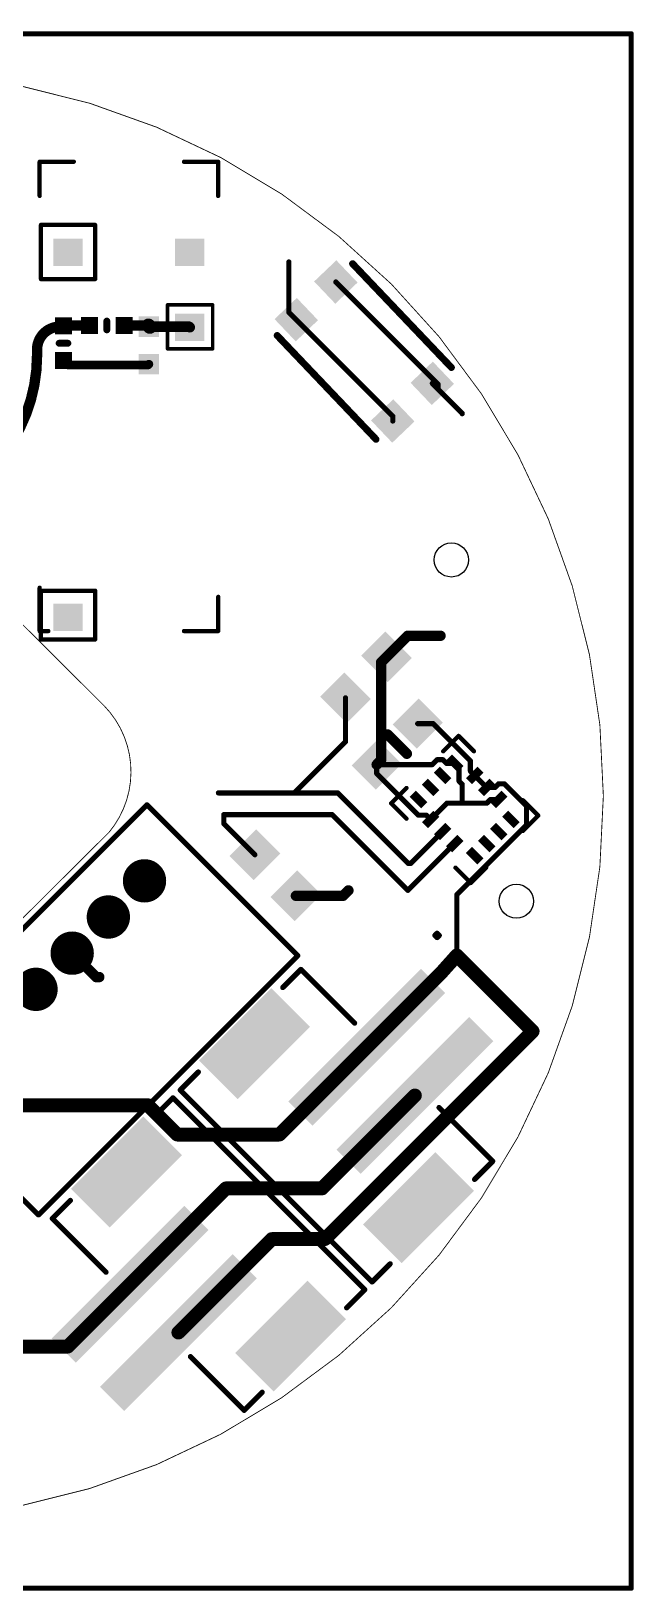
# Model space of a CAD drawing. Extents: x -0.24 to 1.71, y -0.99 to 0.81.
# Drawn here: x 1.015 to 1.711, y -0.989 to 0.81 of the extents above; entities that cross this region are included whole.
import ezdxf

# ---------------------------------------------------------------- set-up
doc = ezdxf.new("R2010")
doc.units = 0
for name, color, linetype in [('1', 12, 'CONTINUOUS'), ('17', 110, 'CONTINUOUS'), ('20', 31, 'CONTINUOUS'), ('21', 253, 'CONTINUOUS')]:
    doc.layers.add(name, color=color, linetype=linetype)

# ---------------------------------------------------------------- blocks, each defined once
blk = doc.blocks.new('RECT')
blk.add_solid([(-0.5, -0.5), (0.5, -0.5), (-0.5, 0.5), (0.5, 0.5)])
blk = doc.blocks.new('ROUNDP')
at = {"const_width": 0.5}
blk.add_lwpolyline([(0, -0.25, 1), (0, 0.25, 1), (0, -0.25)], format="xyb", dxfattribs=at)

msp = doc.modelspace()

# ---------------------------------------------------------------- linework, layer by layer
at = {"layer": '1'}
for points, const_width in [([(1.7075, 0.807), (-0.2395, 0.807)], 0.006), ([(1.7075, -0.98625), (1.7075, 0.807)], 0.006), ([(1.0265, 0.5865), (1.0265, 0.524)], 0.005), ([(1.089, 0.5865), (1.0265, 0.5865)], 0.005), ([(1.089, 0.524), (1.089, 0.5865)], 0.005), ([(1.3125, 0.485785), (1.3125, 0.54375)], 0.006), ([(1.0265, 0.524), (1.089, 0.524)], 0.005), ([(1.366697, 0.520646), (1.484633, 0.40271)], 0.006), ([(1.1725, 0.494366), (1.1725, 0.4435)], 0.004), ([(1.2245, 0.494366), (1.1725, 0.494366)], 0.004), ([(1.2245, 0.4435), (1.2245, 0.494366)], 0.004), ([(1.32108, 0.477206), (1.3125, 0.485785)], 0.006), ([(1.051654, 0.469154), (1.0485, 0.469154)], 0.012), ([(1.0525, 0.47), (1.051654, 0.469154)], 0.012), ([(1.0525, 0.47), (1.053, 0.4705)], 0.012), ([(1.053, 0.4705), (1.0825, 0.4705)], 0.012), ([(1.1225, 0.4705), (1.123, 0.47)], 0.012), ([(1.1225, 0.4705), (1.1505, 0.4705)], 0.012), ([(1.1505, 0.4705), (1.152139, 0.468861)], 0.016), ([(1.1505, 0.469654), (1.1505, 0.4705)], 0.012), ([(1.151, 0.469154), (1.1505, 0.469654)], 0.012), ([(1.151, 0.469154), (1.197469, 0.469154)], 0.012), ([(1.197469, 0.469154), (1.198228, 0.468394)], 0.012), ([(1.32108, 0.477206), (1.432396, 0.365889)], 0.006), ([(1.022, 0.442654), (1.022, 0.436225)], 0.012), ([(1.0575, 0.425), (1.0525, 0.43)], 0.01), ([(1.1725, 0.4435), (1.2245, 0.4435)], 0.004), ([(1.10625, 0.425), (1.0575, 0.425)], 0.01), ([(1.150154, 0.425), (1.10625, 0.425)], 0.01), ([(1.151, 0.425846), (1.150154, 0.425)], 0.01), ([(1.478013, 0.403752), (1.484633, 0.397133)], 0.006), ([(1.484633, 0.40271), (1.484633, 0.397133)], 0.006), ([(1.484633, 0.397133), (1.5125, 0.369266)], 0.006), ([(1.432396, 0.365889), (1.432396, 0.360312)], 0.006), ([(1.5125, 0.369266), (1.5125, 0.36875)], 0.006), ([(1.0265, 0.1645), (1.0265, 0.10825)], 0.005), ([(1.089, 0.1645), (1.0265, 0.1645)], 0.005), ([(1.089, 0.10825), (1.089, 0.1645)], 0.005), ([(1.0265, 0.10825), (1.089, 0.10825)], 0.005), ([(1.425211, 0.0882), (1.449511, 0.1125)], 0.012), ([(1.449511, 0.1125), (1.4875, 0.1125)], 0.012), ([(1.425211, 0.0882), (1.418961, 0.08195)], 0.012), ([(1.418961, 0.08195), (1.418961, -0.031039)], 0.012), ([(1.377885, 0.040874), (1.377885, -0.009615)], 0.006), ([(1.461163, 0.011163), (1.47893, 0.011163)], 0.006), ([(1.47893, 0.011163), (1.521988, -0.031895)], 0.006), ([(1.377885, -0.009615), (1.31875, -0.06875)], 0.006), ([(1.413837, -0.036163), (1.418961, -0.031039)], 0.012), ([(1.413837, -0.046356), (1.413837, -0.036163)], 0.006), ([(1.413837, -0.036163), (1.477823, -0.036163)], 0.006), ([(1.477823, -0.036163), (1.483532, -0.030454)], 0.006), ([(1.483532, -0.030454), (1.490159, -0.030454)], 0.006), ([(1.490159, -0.030454), (1.494332, -0.034626)], 0.006), ([(1.494332, -0.034626), (1.503897, -0.034626)], 0.006), ([(1.503897, -0.034626), (1.508773, -0.039502)], 0.006), ([(1.521988, -0.031895), (1.521988, -0.04367)], 0.006), ([(1.461957, -0.094476), (1.413837, -0.046356)], 0.006), ([(1.508773, -0.039502), (1.508773, -0.054991)], 0.006), ([(1.508773, -0.054991), (1.5125, -0.058719)], 0.006), ([(1.521988, -0.04367), (1.526864, -0.048546)], 0.006), ([(1.526864, -0.048546), (1.540784, -0.062465)], 0.006), ([(1.31875, -0.06875), (1.23125, -0.06875)], 0.006), ([(1.31875, -0.06875), (1.36875, -0.06875)], 0.006), ([(1.36875, -0.06875), (1.45, -0.15)], 0.006), ([(1.5125, -0.058719), (1.5125, -0.080556)], 0.006), ([(1.540784, -0.062465), (1.550349, -0.062465)], 0.006), ([(1.550349, -0.062465), (1.554521, -0.058293)], 0.006), ([(1.554521, -0.058293), (1.561149, -0.058293)], 0.006), ([(1.561149, -0.058293), (1.586714, -0.083858)], 0.006), ([(1.494853, -0.080556), (1.476058, -0.099352)], 0.006), ([(1.5125, -0.080556), (1.494853, -0.080556)], 0.006), ([(1.540965, -0.080556), (1.5125, -0.080556)], 0.006), ([(1.545137, -0.076384), (1.540965, -0.080556)], 0.006), ([(1.554703, -0.076384), (1.545137, -0.076384)], 0.006), ([(1.586714, -0.083858), (1.586714, -0.105797)], 0.006), ([(1.2375, -0.09375), (1.3625, -0.09375)], 0.006), ([(1.2375, -0.104289), (1.2375, -0.09375)], 0.006), ([(1.273326, -0.140115), (1.2375, -0.104289)], 0.006), ([(1.3625, -0.09375), (1.449919, -0.181169)], 0.006), ([(1.471183, -0.094476), (1.461957, -0.094476)], 0.006), ([(1.476058, -0.099352), (1.471183, -0.094476)], 0.006), ([(1.586714, -0.105797), (1.50625, -0.186261)], 0.006), ([(1.449919, -0.181169), (1.503897, -0.12719)], 0.006), ([(1.453249, -0.15), (1.489978, -0.113271)], 0.006), ([(1.45, -0.15), (1.453249, -0.15)], 0.006), ([(1.375058, -0.187442), (1.38125, -0.18125)], 0.012), ([(1.320652, -0.187442), (1.375058, -0.187442)], 0.012), ([(1.50625, -0.186261), (1.50625, -0.25625)], 0.006), ([(1.062528, -0.253633), (1.090145, -0.28125)], 0.012), ([(1.50625, -0.25625), (1.489436, -0.275)], 0.016), ([(1.59375, -0.34375), (1.50625, -0.25625)], 0.016), ([(1.489436, -0.275), (1.402263, -0.362174)], 0.016), ([(1.090145, -0.28125), (1.09375, -0.28125)], 0.012), ([(1.354, -0.5835), (1.59375, -0.34375)], 0.016), ([(1.402263, -0.362174), (1.301528, -0.462908)], 0.016), ([(1.413468, -0.350968), (1.402263, -0.362174)], 0.006), ([(1.350792, -0.525), (1.45794, -0.417852)], 0.016), ([(1.150049, -0.429123), (0.962163, -0.429123)], 0.016), ([(1.183834, -0.462908), (1.150049, -0.429123)], 0.016), ([(1.301528, -0.462908), (1.183834, -0.462908)], 0.016), ([(1.129353, -0.635603), (1.239957, -0.525)], 0.016), ([(1.239957, -0.525), (1.350792, -0.525)], 0.016), ([(1.185031, -0.691281), (1.292812, -0.5835)], 0.016), ([(1.292812, -0.5835), (1.354, -0.5835)], 0.016), ([(1.129353, -0.635603), (1.057446, -0.707511)], 0.016), ([(1.057446, -0.707511), (0.883619, -0.707511)], 0.016), ([(-0.2395, -0.98625), (1.7075, -0.98625)], 0.006)]:
    msp.add_lwpolyline(points, dxfattribs=dict(at, const_width=const_width))
for points, const_width in [([(1.709, 0.807, 1), (1.706, 0.807)], 0.003), ([(1.7075, 0.8055, 1), (1.7075, 0.8085)], 0.003), ([(1.02775, 0.5865, 1), (1.02525, 0.5865)], 0.0025), ([(1.0265, 0.58775, 1), (1.0265, 0.58525)], 0.0025), ([(1.09025, 0.5865, 1), (1.08775, 0.5865)], 0.0025), ([(1.089, 0.58525, 1), (1.089, 0.58775)], 0.0025), ([(1.314, 0.54375, 1), (1.311, 0.54375)], 0.003), ([(1.0265, 0.52525, 1), (1.0265, 0.52275)], 0.0025), ([(1.02525, 0.524, 1), (1.02775, 0.524)], 0.0025), ([(1.08775, 0.524, 1), (1.09025, 0.524)], 0.0025), ([(1.089, 0.52275, 1), (1.089, 0.52525)], 0.0025), ([(1.367758, 0.521707, 1), (1.365636, 0.519586)], 0.003), ([(1.1735, 0.494366, 1), (1.1715, 0.494366)], 0.002), ([(1.1725, 0.495366, 1), (1.1725, 0.493366)], 0.002), ([(1.2255, 0.494366, 1), (1.2235, 0.494366)], 0.002), ([(1.2245, 0.493366, 1), (1.2245, 0.495366)], 0.002), ([(1.313561, 0.486846, 1), (1.311439, 0.484725)], 0.003), ([(1.311, 0.485785, 1), (1.314, 0.485785)], 0.003), ([(1.0485, 0.469154, 0.414214), (1.022, 0.442654)], 0.012), ([(1.0485, 0.472154, 1), (1.0485, 0.466154)], 0.006), ([(1.0485, 0.466154, 1), (1.0485, 0.472154)], 0.006), ([(1.049532, 0.471275, 1), (1.053775, 0.467032)], 0.006), ([(1.050379, 0.472121, 1), (1.054621, 0.467879)], 0.006), ([(1.053, 0.4735, 1), (1.053, 0.4675)], 0.006), ([(1.054621, 0.467879, 1), (1.050379, 0.472121)], 0.006), ([(1.055121, 0.468379, 1), (1.050879, 0.472621)], 0.006), ([(1.051654, 0.466154, 1), (1.051654, 0.472154)], 0.006), ([(1.0825, 0.4675, 1), (1.0825, 0.4735)], 0.006), ([(1.124621, 0.472621, 1), (1.120379, 0.468379)], 0.006), ([(1.1225, 0.4735, 1), (1.1225, 0.4675)], 0.006), ([(1.120879, 0.467879, 1), (1.125121, 0.472121)], 0.006), ([(1.153328, 0.473328, 1), (1.147672, 0.467672)], 0.008), ([(1.1535, 0.4705, 1), (1.1475, 0.4705)], 0.006), ([(1.152621, 0.471775, 1), (1.148379, 0.467532)], 0.006), ([(1.1475, 0.469654, 1), (1.1535, 0.469654)], 0.006), ([(1.151, 0.472154, 1), (1.151, 0.466154)], 0.006), ([(1.149311, 0.466032, 1), (1.154968, 0.471689)], 0.008), ([(1.148879, 0.467032, 1), (1.153121, 0.471275)], 0.006), ([(1.1505, 0.4675, 1), (1.1505, 0.4735)], 0.006), ([(1.19959, 0.471275, 1), (1.195347, 0.467032)], 0.006), ([(1.196107, 0.466272, 1), (1.20035, 0.470515)], 0.006), ([(1.197469, 0.466154, 1), (1.197469, 0.472154)], 0.006), ([(1.32214, 0.478266, 1), (1.320019, 0.476145)], 0.003), ([(1.320019, 0.476145, 1), (1.32214, 0.478266)], 0.003), ([(0.83384, 0.248065, 0.414214), (1.022, 0.436225)], 0.012), ([(1.025, 0.442654, 1), (1.019, 0.442654)], 0.006), ([(1.019, 0.442654, 1), (1.025, 0.442654)], 0.006), ([(1.025, 0.436225, 1), (1.019, 0.436225)], 0.006), ([(1.019, 0.436225, 1), (1.025, 0.436225)], 0.006), ([(1.054268, 0.431768, 1), (1.050732, 0.428232)], 0.005), ([(1.1725, 0.4445, 1), (1.1725, 0.4425)], 0.002), ([(1.1715, 0.4435, 1), (1.1735, 0.4435)], 0.002), ([(1.2235, 0.4435, 1), (1.2255, 0.4435)], 0.002), ([(1.2245, 0.4425, 1), (1.2245, 0.4445)], 0.002), ([(1.0575, 0.4275, 1), (1.0575, 0.4225)], 0.005), ([(1.055732, 0.423232, 1), (1.059268, 0.426768)], 0.005), ([(1.10625, 0.4275, 1), (1.10625, 0.4225)], 0.005), ([(1.10625, 0.4225, 1), (1.10625, 0.4275)], 0.005), ([(1.148386, 0.426768, 1), (1.151921, 0.423232)], 0.005), ([(1.152768, 0.424079, 1), (1.149232, 0.427614)], 0.005), ([(1.150154, 0.4225, 1), (1.150154, 0.4275)], 0.005), ([(1.479074, 0.404813, 1), (1.476953, 0.402692)], 0.003), ([(1.486133, 0.40271, 1), (1.483133, 0.40271)], 0.003), ([(1.485694, 0.398194, 1), (1.483572, 0.396072)], 0.003), ([(1.483133, 0.397133, 1), (1.486133, 0.397133)], 0.003), ([(1.483572, 0.40165, 1), (1.485694, 0.403771)], 0.003), ([(1.483572, 0.396072, 1), (1.485694, 0.398194)], 0.003), ([(1.433896, 0.365889, 1), (1.430896, 0.365889)], 0.003), ([(1.430896, 0.360312, 1), (1.433896, 0.360312)], 0.003), ([(1.431336, 0.364828, 1), (1.433457, 0.36695)], 0.003), ([(1.514, 0.369266, 1), (1.511, 0.369266)], 0.003), ([(1.511, 0.36875, 1), (1.514, 0.36875)], 0.003), ([(1.511439, 0.368205, 1), (1.513561, 0.370326)], 0.003), ([(1.02775, 0.1645, 1), (1.02525, 0.1645)], 0.0025), ([(1.0265, 0.16575, 1), (1.0265, 0.16325)], 0.0025), ([(1.09025, 0.1645, 1), (1.08775, 0.1645)], 0.0025), ([(1.089, 0.16325, 1), (1.089, 0.16575)], 0.0025), ([(1.0265, 0.1095, 1), (1.0265, 0.107)], 0.0025), ([(1.02525, 0.10825, 1), (1.02775, 0.10825)], 0.0025), ([(1.08775, 0.10825, 1), (1.09025, 0.10825)], 0.0025), ([(1.089, 0.107, 1), (1.089, 0.1095)], 0.0025), ([(1.449511, 0.1155, 1), (1.449511, 0.1095)], 0.006), ([(1.451633, 0.110379, 1), (1.44739, 0.114621)], 0.006), ([(1.4875, 0.1095, 1), (1.4875, 0.1155)], 0.006), ([(1.42309, 0.090321, 1), (1.427332, 0.086078)], 0.006), ([(1.427332, 0.086078, 1), (1.42309, 0.090321)], 0.006), ([(1.421961, 0.08195, 1), (1.415961, 0.08195)], 0.006), ([(1.41684, 0.084071, 1), (1.421082, 0.079828)], 0.006), ([(1.379385, 0.040874, 1), (1.376385, 0.040874)], 0.003), ([(1.461163, 0.012663, 1), (1.461163, 0.009663)], 0.003), ([(1.479991, 0.012224, 1), (1.47787, 0.010102)], 0.003), ([(1.47893, 0.009663, 1), (1.47893, 0.012663)], 0.003), ([(1.376385, -0.009615, 1), (1.379385, -0.009615)], 0.003), ([(1.378946, -0.010676, 1), (1.376824, -0.008554)], 0.003), ([(1.411716, -0.034042, 1), (1.415958, -0.038284)], 0.006), ([(1.415337, -0.036163, 1), (1.412337, -0.036163)], 0.003), ([(1.413837, -0.034663, 1), (1.413837, -0.037663)], 0.003), ([(1.415961, -0.031039, 1), (1.421961, -0.031039)], 0.006), ([(1.421082, -0.03316, 1), (1.41684, -0.028918)], 0.006), ([(1.476762, -0.035102, 1), (1.478883, -0.037224)], 0.003), ([(1.477823, -0.037663, 1), (1.477823, -0.034663)], 0.003), ([(1.483532, -0.028954, 1), (1.483532, -0.031954)], 0.003), ([(1.484593, -0.031515, 1), (1.482471, -0.029393)], 0.003), ([(1.49122, -0.029393, 1), (1.489099, -0.031515)], 0.003), ([(1.490159, -0.031954, 1), (1.490159, -0.028954)], 0.003), ([(1.494332, -0.033126, 1), (1.494332, -0.036126)], 0.003), ([(1.493271, -0.035687, 1), (1.495392, -0.033565)], 0.003), ([(1.504958, -0.033565, 1), (1.502836, -0.035687)], 0.003), ([(1.503897, -0.036126, 1), (1.503897, -0.033126)], 0.003), ([(1.523488, -0.031895, 1), (1.520488, -0.031895)], 0.003), ([(1.520928, -0.032956, 1), (1.523049, -0.030835)], 0.003), ([(1.414898, -0.045295, 1), (1.412776, -0.047417)], 0.003), ([(1.412337, -0.046356, 1), (1.415337, -0.046356)], 0.003), ([(1.509833, -0.05393, 1), (1.507712, -0.056052)], 0.003), ([(1.510273, -0.039502, 1), (1.507273, -0.039502)], 0.003), ([(1.507273, -0.054991, 1), (1.510273, -0.054991)], 0.003), ([(1.507712, -0.040562, 1), (1.509833, -0.038441)], 0.003), ([(1.520488, -0.04367, 1), (1.523488, -0.04367)], 0.003), ([(1.523049, -0.042609, 1), (1.520928, -0.04473)], 0.003), ([(1.527925, -0.047485, 1), (1.525804, -0.049606)], 0.003), ([(1.525804, -0.049606, 1), (1.527925, -0.047485)], 0.003), ([(1.23125, -0.06725, 1), (1.23125, -0.07025)], 0.003), ([(1.31875, -0.06725, 1), (1.31875, -0.07025)], 0.003), ([(1.317689, -0.067689, 1), (1.319811, -0.069811)], 0.003), ([(1.31875, -0.07025, 1), (1.31875, -0.06725)], 0.003), ([(1.369811, -0.067689, 1), (1.367689, -0.069811)], 0.003), ([(1.36875, -0.07025, 1), (1.36875, -0.06725)], 0.003), ([(1.514, -0.058719, 1), (1.511, -0.058719)], 0.003), ([(1.511439, -0.059779, 1), (1.513561, -0.057658)], 0.003), ([(1.540784, -0.060965, 1), (1.540784, -0.063965)], 0.003), ([(1.539723, -0.063526, 1), (1.541844, -0.061404)], 0.003), ([(1.549288, -0.061404, 1), (1.55141, -0.063526)], 0.003), ([(1.550349, -0.063965, 1), (1.550349, -0.060965)], 0.003), ([(1.554521, -0.056793, 1), (1.554521, -0.059793)], 0.003), ([(1.555582, -0.059353, 1), (1.553461, -0.057232)], 0.003), ([(1.562209, -0.057232, 1), (1.560088, -0.059353)], 0.003), ([(1.561149, -0.059793, 1), (1.561149, -0.056793)], 0.003), ([(1.494853, -0.079056, 1), (1.494853, -0.082056)], 0.003), ([(1.495914, -0.081617, 1), (1.493793, -0.079496)], 0.003), ([(1.5125, -0.079056, 1), (1.5125, -0.082056)], 0.003), ([(1.511, -0.080556, 1), (1.514, -0.080556)], 0.003), ([(1.5125, -0.082056, 1), (1.5125, -0.079056)], 0.003), ([(1.539905, -0.079496, 1), (1.542026, -0.081617)], 0.003), ([(1.540965, -0.082056, 1), (1.540965, -0.079056)], 0.003), ([(1.545137, -0.074884, 1), (1.545137, -0.077884)], 0.003), ([(1.546198, -0.077445, 1), (1.544077, -0.075324)], 0.003), ([(1.554703, -0.077884, 1), (1.554703, -0.074884)], 0.003), ([(1.588214, -0.083858, 1), (1.585214, -0.083858)], 0.003), ([(1.585653, -0.084919, 1), (1.587774, -0.082797)], 0.003), ([(1.2375, -0.09225, 1), (1.2375, -0.09525)], 0.003), ([(1.239, -0.09375, 1), (1.236, -0.09375)], 0.003), ([(1.238561, -0.103229, 1), (1.236439, -0.10535)], 0.003), ([(1.236, -0.104289, 1), (1.239, -0.104289)], 0.003), ([(1.363561, -0.092689, 1), (1.361439, -0.094811)], 0.003), ([(1.3625, -0.09525, 1), (1.3625, -0.09225)], 0.003), ([(1.461957, -0.092976, 1), (1.461957, -0.095976)], 0.003), ([(1.460896, -0.095537, 1), (1.463018, -0.093415)], 0.003), ([(1.472243, -0.093415, 1), (1.470122, -0.095537)], 0.003), ([(1.471183, -0.095976, 1), (1.471183, -0.092976)], 0.003), ([(1.474998, -0.098291, 1), (1.477119, -0.100412)], 0.003), ([(1.474998, -0.100412, 1), (1.477119, -0.098291)], 0.003), ([(1.585214, -0.105797, 1), (1.588214, -0.105797)], 0.003), ([(1.587774, -0.106858, 1), (1.585653, -0.104737)], 0.003), ([(1.491038, -0.114332, 1), (1.488917, -0.11221)], 0.003), ([(1.504958, -0.128251, 1), (1.502836, -0.12613)], 0.003), ([(1.272265, -0.141176, 1), (1.274387, -0.139055)], 0.003), ([(1.45, -0.1485, 1), (1.45, -0.1515)], 0.003), ([(1.448939, -0.151061, 1), (1.451061, -0.148939)], 0.003), ([(1.452188, -0.148939, 1), (1.454309, -0.151061)], 0.003), ([(1.453249, -0.1515, 1), (1.453249, -0.1485)], 0.003), ([(1.383371, -0.183371, 1), (1.379129, -0.179129)], 0.006), ([(1.448858, -0.180108, 1), (1.450979, -0.182229)], 0.003), ([(1.448858, -0.182229, 1), (1.450979, -0.180108)], 0.003), ([(1.320652, -0.184442, 1), (1.320652, -0.190442)], 0.006), ([(1.372937, -0.18532, 1), (1.37718, -0.189563)], 0.006), ([(1.375058, -0.190442, 1), (1.375058, -0.184442)], 0.006), ([(1.50775, -0.186261, 1), (1.50475, -0.186261)], 0.003), ([(1.505189, -0.185201, 1), (1.507311, -0.187322)], 0.003), ([(1.064649, -0.251512, 1), (1.060406, -0.255755)], 0.006), ([(1.509078, -0.253422, 1), (1.503422, -0.259078)], 0.008), ([(1.509228, -0.25892, 1), (1.503272, -0.25358)], 0.008), ([(1.486458, -0.27233, 1), (1.492414, -0.27767)], 0.008), ([(1.492265, -0.277828, 1), (1.486608, -0.272172)], 0.008), ([(1.50475, -0.25625, 1), (1.50775, -0.25625)], 0.003), ([(1.090145, -0.27825, 1), (1.090145, -0.28425)], 0.006), ([(1.088023, -0.283371, 1), (1.092266, -0.279129)], 0.006), ([(1.09375, -0.28425, 1), (1.09375, -0.27825)], 0.006), ([(1.596578, -0.346578, 1), (1.590922, -0.340922)], 0.008), ([(1.590922, -0.346578, 1), (1.596578, -0.340922)], 0.008), ([(1.399434, -0.359345, 1), (1.405091, -0.365002)], 0.008), ([(1.405091, -0.365002, 1), (1.399434, -0.359345)], 0.008), ([(1.401202, -0.361113, 1), (1.403323, -0.363234)], 0.003), ([(1.414529, -0.352029, 1), (1.412407, -0.349907)], 0.003), ([(1.460769, -0.42068, 1), (1.455112, -0.415023)], 0.008), ([(1.152878, -0.426295, 1), (1.147221, -0.431952)], 0.008), ([(1.150049, -0.433123, 1), (1.150049, -0.425123)], 0.008), ([(1.183834, -0.458908, 1), (1.183834, -0.466908)], 0.008), ([(1.181006, -0.465737, 1), (1.186663, -0.46008)], 0.008), ([(1.298699, -0.46008, 1), (1.304356, -0.465737)], 0.008), ([(1.301528, -0.466908, 1), (1.301528, -0.458908)], 0.008), ([(1.239957, -0.521, 1), (1.239957, -0.529)], 0.008), ([(1.242785, -0.527828, 1), (1.237128, -0.522172)], 0.008), ([(1.347963, -0.522172, 1), (1.35362, -0.527828)], 0.008), ([(1.350792, -0.529, 1), (1.350792, -0.521)], 0.008), ([(1.292812, -0.5795, 1), (1.292812, -0.5875)], 0.008), ([(1.295641, -0.586328, 1), (1.289984, -0.580672)], 0.008), ([(1.354, -0.5875, 1), (1.354, -0.5795)], 0.008), ([(1.351172, -0.580672, 1), (1.356828, -0.586328)], 0.008), ([(1.126525, -0.632775, 1), (1.132182, -0.638432)], 0.008), ([(1.132182, -0.638432, 1), (1.126525, -0.632775)], 0.008), ([(1.054617, -0.704682, 1), (1.060274, -0.710339)], 0.008), ([(1.057446, -0.711511, 1), (1.057446, -0.703511)], 0.008), ([(1.182203, -0.688453, 1), (1.187859, -0.69411)], 0.008), ([(1.706, -0.98625, 1), (1.709, -0.98625)], 0.003), ([(1.7075, -0.98775, 1), (1.7075, -0.98475)], 0.003)]:
    msp.add_lwpolyline(points, format="xyb", dxfattribs=dict(at, const_width=const_width))
at = {"layer": '20'}
for points, const_width in [([(0.840367, -0.907188, 1), (0.840367, 0.762812, 1), (0.840367, -0.907188)], 0.000984), ([(1.105044, -0.114191, 0.384558), (1.099382, 0.031769)], 0.000984), ([(1.099558, 0.031941, 1), (1.099206, 0.031598)], 0.000492), ([(1.099208, 0.031595, 1), (1.099555, 0.031944)], 0.000492), ([(1.105044, -0.114191, 0.001743), (0.880886, -0.338047)], 0.000984), ([(1.104855, -0.114034, 1), (1.105233, -0.114349)], 0.000492), ([(1.105217, -0.114366, 1), (1.104871, -0.114017)], 0.000492)]:
    msp.add_lwpolyline(points, format="xyb", dxfattribs=dict(at, const_width=const_width))
at = {"layer": '20', "const_width": 0.000984}
msp.add_lwpolyline([(0.945554, 0.184976), (1.099382, 0.031769)], dxfattribs=at)
at = {"layer": '20'}
for centre in [(1.5, 0.2), (1.575, -0.19375)]:
    msp.add_circle(centre, 0.019685, dxfattribs=at)
at = {"layer": '21'}
for points, const_width in [([(1.025, 0.659339), (1.025, 0.619969)], 0.005), ([(1.025, 0.659339), (1.06437, 0.659339)], 0.005), ([(1.230906, 0.659339), (1.191535, 0.659339)], 0.005), ([(1.230906, 0.659339), (1.230906, 0.619969)], 0.005), ([(1.386021, 0.541767), (1.500053, 0.422022)], 0.008), ([(1.1025, 0.4755), (1.1025, 0.4655)], 0.008), ([(1.0575, 0.45), (1.0475, 0.45)], 0.008), ([(1.413072, 0.339191), (1.299041, 0.458936)], 0.008), ([(1.025, 0.118), (1.025, 0.168)], 0.005), ([(1.231, 0.118), (1.231, 0.15737)], 0.005), ([(1.035, 0.118), (1.025, 0.118)], 0.005), ([(1.230906, 0.118), (1.191535, 0.118)], 0.005), ([(1.426364, -0.001364), (1.448635, -0.023635)], 0.012), ([(1.50831, -0.003015), (1.490632, -0.020693)], 0.005), ([(1.525987, -0.020693), (1.50831, -0.003015)], 0.005), ([(1.430528, -0.080797), (1.448205, -0.063119)], 0.005), ([(1.148795, -0.082513), (0.849689, -0.38162)], 0.006), ([(1.322743, -0.256462), (1.148795, -0.082513)], 0.006), ([(1.448205, -0.098475), (1.430528, -0.080797)], 0.005), ([(1.600233, -0.094939), (1.582556, -0.077261)], 0.005), ([(1.582556, -0.112617), (1.600233, -0.094939)], 0.005), ([(1.504774, -0.155043), (1.522452, -0.172721)], 0.005), ([(1.522452, -0.172721), (1.540129, -0.155043)], 0.005), ([(1.481047, -0.233139), (1.483561, -0.230625)], 0.006), ([(1.483561, -0.235653), (1.481047, -0.233139)], 0.006), ([(1.483561, -0.230625), (1.486075, -0.233139)], 0.006), ([(1.486075, -0.233139), (1.483561, -0.235653)], 0.006), ([(1.023637, -0.555568), (1.322743, -0.256462)], 0.006), ([(1.305523, -0.293273), (1.326402, -0.272393)], 0.006), ([(1.326402, -0.272393), (1.388343, -0.334335)], 0.006), ([(0.849689, -0.38162), (1.023637, -0.555568)], 0.006), ([(1.187207, -0.411588), (1.208087, -0.390709)], 0.006), ([(1.408526, -0.632907), (1.187207, -0.411588)], 0.006), ([(1.157888, -0.441427), (1.178767, -0.420548)], 0.006), ([(1.178767, -0.420548), (1.400086, -0.641867)], 0.006), ([(1.485779, -0.431771), (1.547721, -0.493712)], 0.006), ([(1.547721, -0.493712), (1.526841, -0.514591)], 0.006), ([(1.039573, -0.559742), (1.060452, -0.538863)], 0.006), ([(1.101514, -0.621684), (1.039573, -0.559742)], 0.006), ([(1.429406, -0.612027), (1.408526, -0.632907)], 0.006), ([(1.400086, -0.641867), (1.379207, -0.662746)], 0.006), ([(1.260892, -0.781061), (1.19895, -0.71912)], 0.006), ([(1.281771, -0.760182), (1.260892, -0.781061)], 0.006)]:
    msp.add_lwpolyline(points, dxfattribs=dict(at, const_width=const_width))
for points, const_width in [([(1.02625, 0.659339, 1), (1.02375, 0.659339)], 0.0025), ([(1.025, 0.660589, 1), (1.025, 0.658089)], 0.0025), ([(1.06437, 0.658089, 1), (1.06437, 0.660589)], 0.0025), ([(1.191535, 0.660589, 1), (1.191535, 0.658089)], 0.0025), ([(1.232156, 0.659339, 1), (1.229656, 0.659339)], 0.0025), ([(1.230906, 0.658089, 1), (1.230906, 0.660589)], 0.0025), ([(1.02375, 0.619969, 1), (1.02625, 0.619969)], 0.0025), ([(1.229656, 0.619969, 1), (1.232156, 0.619969)], 0.0025), ([(1.387469, 0.543146, 1), (1.384573, 0.540387)], 0.004), ([(1.1045, 0.4755, 1), (1.1005, 0.4755)], 0.004), ([(1.0475, 0.452, 1), (1.0475, 0.448)], 0.004), ([(1.0575, 0.448, 1), (1.0575, 0.452)], 0.004), ([(1.1005, 0.4655, 1), (1.1045, 0.4655)], 0.004), ([(1.300489, 0.460316, 1), (1.297592, 0.457557)], 0.004), ([(1.498604, 0.420643, 1), (1.501501, 0.423401)], 0.004), ([(1.411624, 0.337812, 1), (1.41452, 0.340571)], 0.004), ([(1.02625, 0.168, 1), (1.02375, 0.168)], 0.0025), ([(1.23225, 0.15737, 1), (1.22975, 0.15737)], 0.0025), ([(1.025, 0.11925, 1), (1.025, 0.11675)], 0.0025), ([(1.02375, 0.118, 1), (1.02625, 0.118)], 0.0025), ([(1.035, 0.11675, 1), (1.035, 0.11925)], 0.0025), ([(1.191535, 0.11925, 1), (1.191535, 0.11675)], 0.0025), ([(1.22975, 0.118, 1), (1.23225, 0.118)], 0.0025), ([(1.230906, 0.11675, 1), (1.230906, 0.11925)], 0.0025), ([(1.428486, 0.000757, 1), (1.424243, -0.003486)], 0.006), ([(1.509193, -0.002131, 1), (1.507426, -0.003899)], 0.0025), ([(1.509193, -0.003899, 1), (1.507426, -0.002131)], 0.0025), ([(1.446514, -0.025757, 1), (1.450757, -0.021514)], 0.006), ([(1.489748, -0.019809, 1), (1.491516, -0.021577)], 0.0025), ([(1.525103, -0.021577, 1), (1.526871, -0.019809)], 0.0025), ([(1.449089, -0.064003, 1), (1.447322, -0.062235)], 0.0025), ([(1.149855, -0.081453, 1), (1.147734, -0.083574)], 0.003), ([(1.149855, -0.083574, 1), (1.147734, -0.081453)], 0.003), ([(1.431412, -0.079913, 1), (1.429644, -0.081681)], 0.0025), ([(1.429644, -0.079913, 1), (1.431412, -0.081681)], 0.0025), ([(1.58344, -0.076377, 1), (1.581672, -0.078145)], 0.0025), ([(1.447322, -0.099358, 1), (1.449089, -0.097591)], 0.0025), ([(1.601117, -0.095823, 1), (1.59935, -0.094055)], 0.0025), ([(1.59935, -0.095823, 1), (1.601117, -0.094055)], 0.0025), ([(1.581672, -0.111733, 1), (1.58344, -0.113501)], 0.0025), ([(1.505658, -0.154159, 1), (1.50389, -0.155927)], 0.0025), ([(1.541013, -0.155927, 1), (1.539245, -0.154159)], 0.0025), ([(1.521568, -0.171837, 1), (1.523336, -0.173605)], 0.0025), ([(1.521568, -0.173605, 1), (1.523336, -0.171837)], 0.0025), ([(1.482107, -0.232078, 1), (1.479986, -0.2342)], 0.003), ([(1.479986, -0.232078, 1), (1.482107, -0.2342)], 0.003), ([(1.4825, -0.234592, 1), (1.484621, -0.236714)], 0.003), ([(1.484621, -0.229564, 1), (1.4825, -0.231685)], 0.003), ([(1.484621, -0.231685, 1), (1.4825, -0.229564)], 0.003), ([(1.4825, -0.236714, 1), (1.484621, -0.234592)], 0.003), ([(1.487135, -0.2342, 1), (1.485014, -0.232078)], 0.003), ([(1.485014, -0.2342, 1), (1.487135, -0.232078)], 0.003), ([(1.323804, -0.257522, 1), (1.321682, -0.255401)], 0.003), ([(1.321682, -0.257522, 1), (1.323804, -0.255401)], 0.003), ([(1.327462, -0.271333, 1), (1.325341, -0.273454)], 0.003), ([(1.327462, -0.273454, 1), (1.325341, -0.271333)], 0.003), ([(1.304462, -0.292212, 1), (1.306583, -0.294333)], 0.003), ([(1.387282, -0.335396, 1), (1.389404, -0.333274)], 0.003), ([(1.209147, -0.391769, 1), (1.207026, -0.389648)], 0.003), ([(1.188268, -0.410527, 1), (1.186147, -0.412648)], 0.003), ([(1.186147, -0.410527, 1), (1.188268, -0.412648)], 0.003), ([(1.179828, -0.419488, 1), (1.177707, -0.421609)], 0.003), ([(1.179828, -0.421609, 1), (1.177707, -0.419488)], 0.003), ([(1.48684, -0.43071, 1), (1.484718, -0.432832)], 0.003), ([(1.156827, -0.440367, 1), (1.158949, -0.442488)], 0.003), ([(1.548781, -0.494773, 1), (1.54666, -0.492652)], 0.003), ([(1.54666, -0.494773, 1), (1.548781, -0.492652)], 0.003), ([(1.525781, -0.513531, 1), (1.527902, -0.515652)], 0.003), ([(1.061513, -0.539924, 1), (1.059391, -0.537803)], 0.003), ([(1.022576, -0.554507, 1), (1.024698, -0.556628)], 0.003), ([(1.022576, -0.556628, 1), (1.024698, -0.554507)], 0.003), ([(1.040634, -0.558682, 1), (1.038512, -0.560803)], 0.003), ([(1.038512, -0.558682, 1), (1.040634, -0.560803)], 0.003), ([(1.430466, -0.613088, 1), (1.428345, -0.610967)], 0.003), ([(1.100454, -0.622745, 1), (1.102575, -0.620623)], 0.003), ([(1.401147, -0.642928, 1), (1.399025, -0.640806)], 0.003), ([(1.399025, -0.642928, 1), (1.401147, -0.640806)], 0.003), ([(1.407466, -0.631846, 1), (1.409587, -0.633967)], 0.003), ([(1.407466, -0.633967, 1), (1.409587, -0.631846)], 0.003), ([(1.378146, -0.661686, 1), (1.380268, -0.663807)], 0.003), ([(1.200011, -0.718059, 1), (1.19789, -0.720181)], 0.003), ([(1.282832, -0.761243, 1), (1.28071, -0.759122)], 0.003), ([(1.259831, -0.780001, 1), (1.261953, -0.782122)], 0.003), ([(1.259831, -0.782122, 1), (1.261953, -0.780001)], 0.003)]:
    msp.add_lwpolyline(points, format="xyb", dxfattribs=dict(at, const_width=const_width))

# ---------------------------------------------------------------- block references
at = {"layer": '1'}
for p, xscale, yscale, rotation in [((1.057677, 0.555008), 0.031496, 0.033858, 90), ((1.198228, 0.555008), 0.031496, 0.033858, 90), ((1.366697, 0.520646), 0.035433, 0.035433, 133.6), ((1.32108, 0.477206), 0.035433, 0.035433, 133.6), ((1.0525, 0.47), 0.019685, 0.019685, 270), ((1.151, 0.469154), 0.023622, 0.023622, 90), ((1.198228, 0.468394), 0.031496, 0.033858, 90), ((1.0525, 0.43), 0.019685, 0.019685, 270), ((1.151, 0.425846), 0.023622, 0.023622, 90), ((1.478013, 0.403752), 0.035433, 0.035433, 133.6), ((1.432396, 0.360312), 0.035433, 0.035433, 133.6), ((1.057677, 0.133748), 0.031496, 0.033858, 90), ((1.425211, 0.0882), 0.03937, 0.043307, 45), ((1.377885, 0.040874), 0.03937, 0.043307, 45), ((1.461163, 0.011163), 0.042323, 0.03937, 45), ((1.413837, -0.036163), 0.042323, 0.03937, 45), ((1.503897, -0.034626), 0.018701, 0.009843, 315), ((1.476058, -0.062465), 0.018701, 0.009843, 315), ((1.489978, -0.048546), 0.018701, 0.009843, 315), ((1.526864, -0.048546), 0.018701, 0.009843, 225), ((1.540784, -0.062465), 0.018701, 0.009843, 225), ((1.462139, -0.076384), 0.018701, 0.009843, 315), ((1.554703, -0.076384), 0.018701, 0.009843, 225), ((1.476058, -0.099352), 0.018701, 0.009843, 45), ((1.568622, -0.099352), 0.018701, 0.009843, 135), ((1.489978, -0.113271), 0.018701, 0.009843, 45), ((1.554703, -0.113271), 0.018701, 0.009843, 135), ((1.273326, -0.140115), 0.03937, 0.043307, 315), ((1.503897, -0.12719), 0.018701, 0.009843, 45), ((1.540784, -0.12719), 0.018701, 0.009843, 135), ((1.526864, -0.14111), 0.018701, 0.009843, 135), ((1.320652, -0.187442), 0.03937, 0.043307, 315), ((1.402263, -0.362174), 0.03937, 0.216535, 315), ((1.272812, -0.357998), 0.062992, 0.11811, 315), ((1.45794, -0.417852), 0.03937, 0.216535, 315), ((1.125177, -0.506153), 0.062992, 0.11811, 135), ((1.462116, -0.547302), 0.062992, 0.11811, 315), ((1.129353, -0.635603), 0.03937, 0.216535, 135), ((1.185031, -0.691281), 0.03937, 0.216535, 135), ((1.314482, -0.695457), 0.062992, 0.11811, 135)]:
    msp.add_blockref('RECT', p, dxfattribs=dict(at, xscale=xscale, yscale=yscale, rotation=rotation))
at = {"layer": '1', "xscale": 0.019685, "yscale": 0.019685}
for p in [(1.0825, 0.4705), (1.1225, 0.4705)]:
    msp.add_blockref('RECT', p, dxfattribs=at)
at = {"layer": '17', "xscale": 0.05, "yscale": 0.05, "rotation": 45}
for p in [(1.145966, -0.170195), (1.104247, -0.211914), (1.062528, -0.253633), (1.020808, -0.295353)]:
    msp.add_blockref('ROUNDP', p, dxfattribs=at)

doc.saveas('drawing.dxf')
